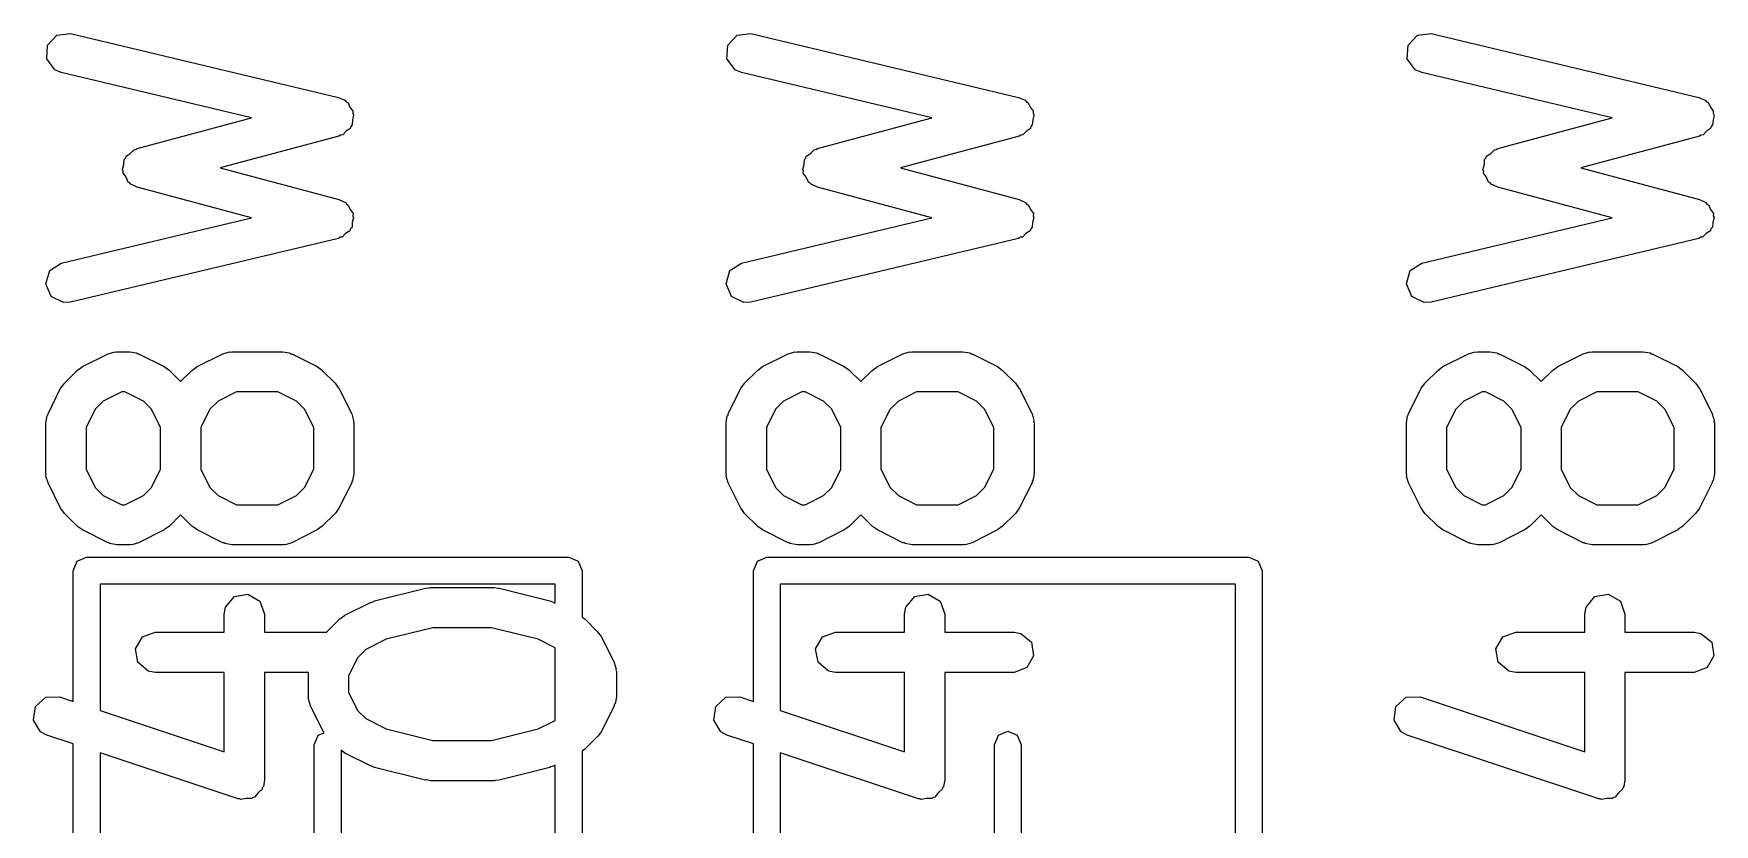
# Model space of a CAD drawing. Extents: x 43 to 269, y -130 to -26.
# Drawn here: x 163.75 to 170.02, y -85.53 to -82.57 of the extents above; entities that cross this region are included whole.
import ezdxf

# ---------------------------------------------------------------- set-up
doc = ezdxf.new("R2010")
doc.units = 0
doc.layers.add('BLACK', color=7, linetype='CONTINUOUS')

msp = doc.modelspace()

# ---------------------------------------------------------------- linework, layer by layer
at = {"layer": 'BLACK', "linetype": 'CONTINUOUS'}
for p, q in [((163.8, -82.6149), (163.835, -82.5776)), ((163.835, -82.5776), (163.886, -82.5717)), ((163.886, -82.5717), (164.886, -82.8098)), ((166.34, -82.6149), (166.375, -82.5776)), ((166.375, -82.5776), (166.426, -82.5717)), ((166.426, -82.5717), (167.426, -82.8098)), ((168.88, -82.6149), (168.915, -82.5776)), ((168.915, -82.5776), (168.966, -82.5717)), ((168.966, -82.5717), (169.966, -82.8098)), ((163.797, -82.6661), (163.8, -82.6149)), ((166.337, -82.6661), (166.34, -82.6149)), ((168.877, -82.6661), (168.88, -82.6149)), ((163.827, -82.7073), (163.797, -82.6661)), ((163.851, -82.7176), (163.827, -82.7073)), ((164.562, -82.8869), (163.851, -82.7176)), ((166.367, -82.7073), (166.337, -82.6661)), ((166.391, -82.7176), (166.367, -82.7073)), ((167.102, -82.8869), (166.391, -82.7176)), ((168.907, -82.7073), (168.877, -82.6661)), ((168.931, -82.7176), (168.907, -82.7073)), ((169.642, -82.8869), (168.931, -82.7176)), ((164.886, -82.8098), (164.91, -82.8201)), ((164.91, -82.8201), (164.915, -82.8265)), ((164.915, -82.8265), (164.922, -82.8298)), ((164.922, -82.8298), (164.929, -82.8465)), ((167.426, -82.8098), (167.45, -82.8201)), ((167.45, -82.8201), (167.455, -82.8265)), ((167.455, -82.8265), (167.462, -82.8298)), ((167.462, -82.8298), (167.469, -82.8465)), ((169.966, -82.8098), (169.99, -82.8201)), ((169.99, -82.8201), (169.995, -82.8265)), ((169.995, -82.8265), (170.002, -82.8298)), ((170.002, -82.8298), (170.009, -82.8465)), ((164.135, -83.0008), (164.562, -82.8869)), ((164.929, -82.8465), (164.94, -82.8613)), ((164.939, -82.8941), (164.937, -82.9125)), ((164.943, -82.8763), (164.939, -82.8941)), ((164.94, -82.8613), (164.94, -82.8692)), ((164.94, -82.8692), (164.943, -82.8763)), ((166.675, -83.0008), (167.102, -82.8869)), ((167.469, -82.8465), (167.48, -82.8613)), ((167.479, -82.8941), (167.477, -82.9125)), ((167.483, -82.8763), (167.479, -82.8941)), ((167.48, -82.8613), (167.48, -82.8692)), ((167.48, -82.8692), (167.483, -82.8763)), ((169.215, -83.0008), (169.642, -82.8869)), ((170.009, -82.8465), (170.02, -82.8613)), ((170.019, -82.8941), (170.017, -82.9125)), ((170.023, -82.8763), (170.019, -82.8941)), ((170.02, -82.8613), (170.02, -82.8692)), ((170.02, -82.8692), (170.023, -82.8763)), ((164.888, -82.9552), (164.445, -83.0732)), ((164.894, -82.9507), (164.888, -82.9552)), ((164.902, -82.9498), (164.894, -82.9507)), ((164.915, -82.9364), (164.902, -82.9498)), ((164.93, -82.9259), (164.915, -82.9364)), ((164.932, -82.9183), (164.93, -82.9259)), ((164.937, -82.9125), (164.932, -82.9183)), ((167.428, -82.9552), (166.985, -83.0732)), ((167.434, -82.9507), (167.428, -82.9552)), ((167.442, -82.9498), (167.434, -82.9507)), ((167.455, -82.9364), (167.442, -82.9498)), ((167.47, -82.9259), (167.455, -82.9364)), ((167.472, -82.9183), (167.47, -82.9259)), ((167.477, -82.9125), (167.472, -82.9183)), ((169.968, -82.9552), (169.525, -83.0732)), ((169.974, -82.9507), (169.968, -82.9552)), ((169.982, -82.9498), (169.974, -82.9507)), ((169.995, -82.9364), (169.982, -82.9498)), ((170.01, -82.9259), (169.995, -82.9364)), ((170.012, -82.9183), (170.01, -82.9259)), ((170.017, -82.9125), (170.012, -82.9183)), ((164.091, -83.0368), (164.093, -83.0301)), ((164.093, -83.0301), (164.109, -83.019)), ((164.109, -83.019), (164.123, -83.0053)), ((164.123, -83.0053), (164.129, -83.0047)), ((164.129, -83.0047), (164.135, -83.0008)), ((166.631, -83.0368), (166.633, -83.0301)), ((166.633, -83.0301), (166.649, -83.019)), ((166.649, -83.019), (166.663, -83.0053)), ((166.663, -83.0053), (166.669, -83.0047)), ((166.669, -83.0047), (166.675, -83.0008)), ((169.171, -83.0368), (169.173, -83.0301)), ((169.173, -83.0301), (169.189, -83.019)), ((169.189, -83.019), (169.203, -83.0053)), ((169.203, -83.0053), (169.209, -83.0047)), ((169.209, -83.0047), (169.215, -83.0008)), ((164.08, -83.0797), (164.085, -83.0609)), ((164.083, -83.0859), (164.08, -83.0797)), ((164.082, -83.0927), (164.083, -83.0859)), ((164.093, -83.1086), (164.082, -83.0927)), ((164.085, -83.0609), (164.086, -83.0416)), ((164.086, -83.0416), (164.091, -83.0368)), ((164.445, -83.0732), (164.888, -83.1912)), ((166.62, -83.0797), (166.625, -83.0609)), ((166.623, -83.0859), (166.62, -83.0797)), ((166.622, -83.0927), (166.623, -83.0859)), ((166.633, -83.1086), (166.622, -83.0927)), ((166.625, -83.0609), (166.626, -83.0416)), ((166.626, -83.0416), (166.631, -83.0368)), ((166.985, -83.0732), (167.428, -83.1912)), ((169.16, -83.0797), (169.165, -83.0609)), ((169.163, -83.0859), (169.16, -83.0797)), ((169.162, -83.0927), (169.163, -83.0859)), ((169.173, -83.1086), (169.162, -83.0927)), ((169.165, -83.0609), (169.166, -83.0416)), ((169.166, -83.0416), (169.171, -83.0368)), ((169.525, -83.0732), (169.968, -83.1912)), ((164.101, -83.1262), (164.093, -83.1086)), ((164.107, -83.1291), (164.101, -83.1262)), ((164.111, -83.1347), (164.107, -83.1291)), ((164.135, -83.1457), (164.111, -83.1347)), ((164.562, -83.2596), (164.135, -83.1457)), ((166.641, -83.1262), (166.633, -83.1086)), ((166.647, -83.1291), (166.641, -83.1262)), ((166.651, -83.1347), (166.647, -83.1291)), ((166.675, -83.1457), (166.651, -83.1347)), ((167.102, -83.2596), (166.675, -83.1457)), ((169.181, -83.1262), (169.173, -83.1086)), ((169.187, -83.1291), (169.181, -83.1262)), ((169.191, -83.1347), (169.187, -83.1291)), ((169.215, -83.1457), (169.191, -83.1347)), ((169.642, -83.2596), (169.215, -83.1457)), ((164.888, -83.1912), (164.912, -83.2022)), ((164.912, -83.2022), (164.916, -83.2087)), ((164.916, -83.2087), (164.923, -83.2122)), ((164.923, -83.2122), (164.93, -83.2291)), ((167.428, -83.1912), (167.452, -83.2022)), ((167.452, -83.2022), (167.456, -83.2087)), ((167.456, -83.2087), (167.463, -83.2122)), ((167.463, -83.2122), (167.47, -83.2291)), ((169.968, -83.1912), (169.992, -83.2022)), ((169.992, -83.2022), (169.996, -83.2087)), ((169.996, -83.2087), (170.003, -83.2122)), ((170.003, -83.2122), (170.01, -83.2291)), ((163.851, -83.4288), (164.562, -83.2596)), ((164.93, -83.2291), (164.941, -83.2442)), ((164.938, -83.2769), (164.937, -83.2953)), ((164.943, -83.2593), (164.938, -83.2769)), ((164.941, -83.2442), (164.94, -83.2521)), ((164.94, -83.2521), (164.943, -83.2593)), ((166.391, -83.4288), (167.102, -83.2596)), ((167.47, -83.2291), (167.481, -83.2442)), ((167.478, -83.2769), (167.477, -83.2953)), ((167.483, -83.2593), (167.478, -83.2769)), ((167.481, -83.2442), (167.48, -83.2521)), ((167.48, -83.2521), (167.483, -83.2593)), ((168.931, -83.4288), (169.642, -83.2596)), ((170.01, -83.2291), (170.021, -83.2442)), ((170.018, -83.2769), (170.017, -83.2953)), ((170.023, -83.2593), (170.018, -83.2769)), ((170.021, -83.2442), (170.02, -83.2521)), ((170.02, -83.2521), (170.023, -83.2593)), ((164.886, -83.3367), (163.886, -83.5748)), ((164.893, -83.3323), (164.886, -83.3367)), ((164.9, -83.3316), (164.893, -83.3323)), ((164.913, -83.3186), (164.9, -83.3316)), ((164.929, -83.3084), (164.913, -83.3186)), ((164.931, -83.3009), (164.929, -83.3084)), ((164.937, -83.2953), (164.931, -83.3009)), ((167.426, -83.3367), (166.426, -83.5748)), ((167.433, -83.3323), (167.426, -83.3367)), ((167.44, -83.3316), (167.433, -83.3323)), ((167.453, -83.3186), (167.44, -83.3316)), ((167.469, -83.3084), (167.453, -83.3186)), ((167.471, -83.3009), (167.469, -83.3084)), ((167.477, -83.2953), (167.471, -83.3009)), ((169.966, -83.3367), (168.966, -83.5748)), ((169.973, -83.3323), (169.966, -83.3367)), ((169.98, -83.3316), (169.973, -83.3323)), ((169.993, -83.3186), (169.98, -83.3316)), ((170.009, -83.3084), (169.993, -83.3186)), ((170.011, -83.3009), (170.009, -83.3084)), ((170.017, -83.2953), (170.011, -83.3009)), ((163.794, -83.5062), (163.808, -83.4571)), ((163.808, -83.4571), (163.851, -83.4288)), ((166.334, -83.5062), (166.348, -83.4571)), ((166.348, -83.4571), (166.391, -83.4288)), ((168.874, -83.5062), (168.888, -83.4571)), ((168.888, -83.4571), (168.931, -83.4288)), ((163.814, -83.5533), (163.794, -83.5062)), ((166.354, -83.5533), (166.334, -83.5062)), ((168.894, -83.5533), (168.874, -83.5062)), ((163.86, -83.5763), (163.814, -83.5533)), ((163.886, -83.5748), (163.86, -83.5763)), ((166.4, -83.5763), (166.354, -83.5533)), ((166.426, -83.5748), (166.4, -83.5763)), ((168.94, -83.5763), (168.894, -83.5533)), ((168.966, -83.5748), (168.94, -83.5763)), ((163.93, -83.8157), (164.026, -83.7681)), ((164.026, -83.7681), (164.051, -83.7606)), ((164.051, -83.7606), (164.055, -83.7617)), ((164.055, -83.7617), (164.059, -83.7601)), ((164.059, -83.7601), (164.107, -83.7601)), ((164.107, -83.7601), (164.132, -83.7647)), ((164.132, -83.7647), (164.136, -83.7675)), ((164.136, -83.7675), (164.14, -83.7681)), ((164.14, -83.7681), (164.235, -83.8157)), ((164.359, -83.8157), (164.454, -83.7681)), ((164.454, -83.7681), (164.479, -83.7606)), ((164.479, -83.7606), (164.483, -83.7617)), ((164.483, -83.7617), (164.488, -83.7601)), ((164.488, -83.7601), (164.678, -83.7601)), ((164.678, -83.7601), (164.704, -83.7647)), ((164.704, -83.7647), (164.707, -83.7675)), ((164.707, -83.7675), (164.712, -83.7681)), ((164.712, -83.7681), (164.807, -83.8157)), ((166.47, -83.8157), (166.566, -83.7681)), ((166.566, -83.7681), (166.591, -83.7606)), ((166.591, -83.7606), (166.595, -83.7617)), ((166.595, -83.7617), (166.599, -83.7601)), ((166.599, -83.7601), (166.647, -83.7601)), ((166.647, -83.7601), (166.672, -83.7647)), ((166.672, -83.7647), (166.676, -83.7675)), ((166.676, -83.7675), (166.68, -83.7681)), ((166.68, -83.7681), (166.775, -83.8157)), ((166.899, -83.8157), (166.994, -83.7681)), ((166.994, -83.7681), (167.019, -83.7606)), ((167.019, -83.7606), (167.023, -83.7617)), ((167.023, -83.7617), (167.028, -83.7601)), ((167.028, -83.7601), (167.218, -83.7601)), ((167.218, -83.7601), (167.244, -83.7647)), ((167.244, -83.7647), (167.247, -83.7675)), ((167.247, -83.7675), (167.252, -83.7681)), ((167.252, -83.7681), (167.347, -83.8157)), ((169.01, -83.8157), (169.106, -83.7681)), ((169.106, -83.7681), (169.131, -83.7606)), ((169.131, -83.7606), (169.135, -83.7617)), ((169.135, -83.7617), (169.139, -83.7601)), ((169.139, -83.7601), (169.187, -83.7601)), ((169.187, -83.7601), (169.212, -83.7647)), ((169.212, -83.7647), (169.216, -83.7675)), ((169.216, -83.7675), (169.22, -83.7681)), ((169.22, -83.7681), (169.315, -83.8157)), ((169.439, -83.8157), (169.534, -83.7681)), ((169.534, -83.7681), (169.559, -83.7606)), ((169.559, -83.7606), (169.563, -83.7617)), ((169.563, -83.7617), (169.568, -83.7601)), ((169.568, -83.7601), (169.758, -83.7601)), ((169.758, -83.7601), (169.784, -83.7647)), ((169.784, -83.7647), (169.787, -83.7675)), ((169.787, -83.7675), (169.792, -83.7681)), ((169.792, -83.7681), (169.887, -83.8157)), ((163.863, -83.8773), (163.911, -83.8297)), ((163.911, -83.8297), (163.929, -83.8169)), ((163.929, -83.8169), (163.93, -83.8157)), ((164.235, -83.8157), (164.254, -83.829)), ((164.254, -83.829), (164.255, -83.8297)), ((164.255, -83.8297), (164.297, -83.8719)), ((164.297, -83.8719), (164.339, -83.8297)), ((164.339, -83.8297), (164.358, -83.8169)), ((164.358, -83.8169), (164.359, -83.8157)), ((164.807, -83.8157), (164.825, -83.829)), ((164.825, -83.829), (164.826, -83.8297)), ((164.826, -83.8297), (164.874, -83.8773)), ((166.403, -83.8773), (166.451, -83.8297)), ((166.451, -83.8297), (166.469, -83.8169)), ((166.469, -83.8169), (166.47, -83.8157)), ((166.775, -83.8157), (166.794, -83.829)), ((166.794, -83.829), (166.795, -83.8297)), ((166.795, -83.8297), (166.837, -83.8719)), ((166.837, -83.8719), (166.879, -83.8297)), ((166.879, -83.8297), (166.898, -83.8169)), ((166.898, -83.8169), (166.899, -83.8157)), ((167.347, -83.8157), (167.365, -83.829)), ((167.365, -83.829), (167.366, -83.8297)), ((167.366, -83.8297), (167.414, -83.8773)), ((168.943, -83.8773), (168.991, -83.8297)), ((168.991, -83.8297), (169.009, -83.8169)), ((169.009, -83.8169), (169.01, -83.8157)), ((169.315, -83.8157), (169.334, -83.829)), ((169.334, -83.829), (169.335, -83.8297)), ((169.335, -83.8297), (169.377, -83.8719)), ((169.377, -83.8719), (169.419, -83.8297)), ((169.419, -83.8297), (169.438, -83.8169)), ((169.438, -83.8169), (169.439, -83.8157)), ((169.887, -83.8157), (169.905, -83.829)), ((169.905, -83.829), (169.906, -83.8297)), ((169.906, -83.8297), (169.954, -83.8773)), ((163.802, -83.9921), (163.849, -83.8968)), ((163.849, -83.8968), (163.863, -83.8788)), ((163.863, -83.8788), (163.863, -83.8773)), ((164.077, -83.9101), (164.008, -83.9444)), ((164.089, -83.9101), (164.077, -83.9101)), ((164.158, -83.9444), (164.089, -83.9101)), ((164.505, -83.9101), (164.437, -83.9444)), ((164.66, -83.9101), (164.505, -83.9101)), ((164.729, -83.9444), (164.66, -83.9101)), ((164.874, -83.8773), (164.887, -83.8957)), ((164.887, -83.8957), (164.888, -83.8968)), ((164.888, -83.8968), (164.936, -83.9921)), ((166.342, -83.9921), (166.389, -83.8968)), ((166.389, -83.8968), (166.403, -83.8788)), ((166.403, -83.8788), (166.403, -83.8773)), ((166.617, -83.9101), (166.548, -83.9444)), ((166.629, -83.9101), (166.617, -83.9101)), ((166.698, -83.9444), (166.629, -83.9101)), ((167.045, -83.9101), (166.977, -83.9444)), ((167.2, -83.9101), (167.045, -83.9101)), ((167.269, -83.9444), (167.2, -83.9101)), ((167.414, -83.8773), (167.427, -83.8957)), ((167.427, -83.8957), (167.428, -83.8968)), ((167.428, -83.8968), (167.476, -83.9921)), ((168.882, -83.9921), (168.929, -83.8968)), ((168.929, -83.8968), (168.943, -83.8788)), ((168.943, -83.8788), (168.943, -83.8773)), ((169.157, -83.9101), (169.088, -83.9444)), ((169.169, -83.9101), (169.157, -83.9101)), ((169.238, -83.9444), (169.169, -83.9101)), ((169.585, -83.9101), (169.517, -83.9444)), ((169.74, -83.9101), (169.585, -83.9101)), ((169.809, -83.9444), (169.74, -83.9101)), ((169.954, -83.8773), (169.967, -83.8957)), ((169.967, -83.8957), (169.968, -83.8968)), ((169.968, -83.8968), (170.016, -83.9921)), ((164.008, -83.9444), (163.978, -83.9748)), ((164.188, -83.9748), (164.158, -83.9444)), ((164.437, -83.9444), (164.406, -83.9748)), ((164.759, -83.9748), (164.729, -83.9444)), ((166.548, -83.9444), (166.518, -83.9748)), ((166.728, -83.9748), (166.698, -83.9444)), ((166.977, -83.9444), (166.946, -83.9748)), ((167.299, -83.9748), (167.269, -83.9444)), ((169.088, -83.9444), (169.058, -83.9748)), ((169.268, -83.9748), (169.238, -83.9444)), ((169.517, -83.9444), (169.486, -83.9748)), ((169.839, -83.9748), (169.809, -83.9444)), ((163.794, -84.0256), (163.798, -84)), ((163.794, -84.2161), (163.794, -84.0256)), ((163.798, -84), (163.801, -83.9965)), ((163.801, -83.9965), (163.802, -83.9921)), ((163.978, -83.9748), (163.944, -84.0433)), ((164.222, -84.0433), (164.188, -83.9748)), ((164.406, -83.9748), (164.372, -84.0433)), ((164.794, -84.0433), (164.759, -83.9748)), ((164.936, -83.9921), (164.943, -84.017)), ((164.943, -84.017), (164.942, -84.0214)), ((164.942, -84.0214), (164.944, -84.0256)), ((164.944, -84.0256), (164.944, -84.2161)), ((166.334, -84.0256), (166.338, -84)), ((166.334, -84.2161), (166.334, -84.0256)), ((166.338, -84), (166.341, -83.9965)), ((166.341, -83.9965), (166.342, -83.9921)), ((166.518, -83.9748), (166.484, -84.0433)), ((166.762, -84.0433), (166.728, -83.9748)), ((166.946, -83.9748), (166.912, -84.0433)), ((167.334, -84.0433), (167.299, -83.9748)), ((167.476, -83.9921), (167.483, -84.017)), ((167.483, -84.017), (167.482, -84.0214)), ((167.482, -84.0214), (167.484, -84.0256)), ((167.484, -84.0256), (167.484, -84.2161)), ((168.874, -84.0256), (168.878, -84)), ((168.874, -84.2161), (168.874, -84.0256)), ((168.878, -84), (168.881, -83.9965)), ((168.881, -83.9965), (168.882, -83.9921)), ((169.058, -83.9748), (169.024, -84.0433)), ((169.302, -84.0433), (169.268, -83.9748)), ((169.486, -83.9748), (169.452, -84.0433)), ((169.874, -84.0433), (169.839, -83.9748)), ((170.016, -83.9921), (170.023, -84.017)), ((170.023, -84.017), (170.022, -84.0214)), ((170.022, -84.0214), (170.024, -84.0256)), ((170.024, -84.0256), (170.024, -84.2161)), ((163.944, -84.0433), (163.944, -84.1984)), ((164.222, -84.1984), (164.222, -84.0433)), ((164.372, -84.0433), (164.372, -84.1984)), ((164.794, -84.1984), (164.794, -84.0433)), ((166.484, -84.0433), (166.484, -84.1984)), ((166.762, -84.1984), (166.762, -84.0433)), ((166.912, -84.0433), (166.912, -84.1984)), ((167.334, -84.1984), (167.334, -84.0433)), ((169.024, -84.0433), (169.024, -84.1984)), ((169.302, -84.1984), (169.302, -84.0433)), ((169.452, -84.0433), (169.452, -84.1984)), ((169.874, -84.1984), (169.874, -84.0433)), ((163.795, -84.2203), (163.794, -84.2161)), ((163.794, -84.2247), (163.795, -84.2203)), ((163.944, -84.1984), (163.978, -84.2669)), ((164.188, -84.2669), (164.222, -84.1984)), ((164.372, -84.1984), (164.406, -84.2669)), ((164.759, -84.2669), (164.794, -84.1984)), ((164.944, -84.2161), (164.939, -84.2417)), ((166.335, -84.2203), (166.334, -84.2161)), ((166.334, -84.2247), (166.335, -84.2203)), ((166.484, -84.1984), (166.518, -84.2669)), ((166.728, -84.2669), (166.762, -84.1984)), ((166.912, -84.1984), (166.946, -84.2669)), ((167.299, -84.2669), (167.334, -84.1984)), ((167.484, -84.2161), (167.479, -84.2417)), ((168.875, -84.2203), (168.874, -84.2161)), ((168.874, -84.2247), (168.875, -84.2203)), ((169.024, -84.1984), (169.058, -84.2669)), ((169.268, -84.2669), (169.302, -84.1984)), ((169.452, -84.1984), (169.486, -84.2669)), ((169.839, -84.2669), (169.874, -84.1984)), ((170.024, -84.2161), (170.019, -84.2417)), ((163.802, -84.2496), (163.794, -84.2247)), ((163.849, -84.3449), (163.802, -84.2496)), ((163.978, -84.2669), (164.008, -84.2973)), ((164.158, -84.2973), (164.188, -84.2669)), ((164.406, -84.2669), (164.437, -84.2973)), ((164.729, -84.2973), (164.759, -84.2669)), ((164.936, -84.2496), (164.888, -84.3449)), ((164.939, -84.2417), (164.936, -84.2452)), ((164.936, -84.2452), (164.936, -84.2496)), ((166.342, -84.2496), (166.334, -84.2247)), ((166.389, -84.3449), (166.342, -84.2496)), ((166.518, -84.2669), (166.548, -84.2973)), ((166.698, -84.2973), (166.728, -84.2669)), ((166.946, -84.2669), (166.977, -84.2973)), ((167.269, -84.2973), (167.299, -84.2669)), ((167.476, -84.2496), (167.428, -84.3449)), ((167.479, -84.2417), (167.476, -84.2452)), ((167.476, -84.2452), (167.476, -84.2496)), ((168.882, -84.2496), (168.874, -84.2247)), ((168.929, -84.3449), (168.882, -84.2496)), ((169.058, -84.2669), (169.088, -84.2973)), ((169.238, -84.2973), (169.268, -84.2669)), ((169.486, -84.2669), (169.517, -84.2973)), ((169.809, -84.2973), (169.839, -84.2669)), ((170.016, -84.2496), (169.968, -84.3449)), ((170.019, -84.2417), (170.016, -84.2452)), ((170.016, -84.2452), (170.016, -84.2496)), ((163.85, -84.346), (163.849, -84.3449)), ((163.863, -84.3644), (163.85, -84.346)), ((164.008, -84.2973), (164.077, -84.3316)), ((164.077, -84.3316), (164.089, -84.3316)), ((164.089, -84.3316), (164.158, -84.2973)), ((164.437, -84.2973), (164.505, -84.3316)), ((164.505, -84.3316), (164.66, -84.3316)), ((164.66, -84.3316), (164.729, -84.2973)), ((164.888, -84.3449), (164.875, -84.3629)), ((166.39, -84.346), (166.389, -84.3449)), ((166.403, -84.3644), (166.39, -84.346)), ((166.548, -84.2973), (166.617, -84.3316)), ((166.617, -84.3316), (166.629, -84.3316)), ((166.629, -84.3316), (166.698, -84.2973)), ((166.977, -84.2973), (167.045, -84.3316)), ((167.045, -84.3316), (167.2, -84.3316)), ((167.2, -84.3316), (167.269, -84.2973)), ((167.428, -84.3449), (167.415, -84.3629)), ((168.93, -84.346), (168.929, -84.3449)), ((168.943, -84.3644), (168.93, -84.346)), ((169.088, -84.2973), (169.157, -84.3316)), ((169.157, -84.3316), (169.169, -84.3316)), ((169.169, -84.3316), (169.238, -84.2973)), ((169.517, -84.2973), (169.585, -84.3316)), ((169.585, -84.3316), (169.74, -84.3316)), ((169.74, -84.3316), (169.809, -84.2973)), ((169.968, -84.3449), (169.955, -84.3629)), ((163.911, -84.412), (163.863, -84.3644)), ((163.912, -84.4127), (163.911, -84.412)), ((164.255, -84.412), (164.237, -84.4248)), ((164.297, -84.3698), (164.255, -84.412)), ((164.339, -84.412), (164.297, -84.3698)), ((164.341, -84.4127), (164.339, -84.412)), ((164.826, -84.412), (164.808, -84.4248)), ((164.874, -84.3644), (164.826, -84.412)), ((164.875, -84.3629), (164.874, -84.3644)), ((166.451, -84.412), (166.403, -84.3644)), ((166.452, -84.4127), (166.451, -84.412)), ((166.795, -84.412), (166.777, -84.4248)), ((166.837, -84.3698), (166.795, -84.412)), ((166.879, -84.412), (166.837, -84.3698)), ((166.881, -84.4127), (166.879, -84.412)), ((167.366, -84.412), (167.348, -84.4248)), ((167.414, -84.3644), (167.366, -84.412)), ((167.415, -84.3629), (167.414, -84.3644)), ((168.991, -84.412), (168.943, -84.3644)), ((168.992, -84.4127), (168.991, -84.412)), ((169.335, -84.412), (169.317, -84.4248)), ((169.377, -84.3698), (169.335, -84.412)), ((169.419, -84.412), (169.377, -84.3698)), ((169.421, -84.4127), (169.419, -84.412)), ((169.906, -84.412), (169.888, -84.4248)), ((169.954, -84.3644), (169.906, -84.412)), ((169.955, -84.3629), (169.954, -84.3644)), ((163.93, -84.426), (163.912, -84.4127)), ((164.026, -84.4737), (163.93, -84.426)), ((164.03, -84.4742), (164.026, -84.4737)), ((164.033, -84.477), (164.03, -84.4742)), ((164.14, -84.4737), (164.115, -84.4811)), ((164.235, -84.426), (164.14, -84.4737)), ((164.237, -84.4248), (164.235, -84.426)), ((164.359, -84.426), (164.341, -84.4127)), ((164.454, -84.4737), (164.359, -84.426)), ((164.459, -84.4742), (164.454, -84.4737)), ((164.462, -84.477), (164.459, -84.4742)), ((164.712, -84.4737), (164.687, -84.4811)), ((164.807, -84.426), (164.712, -84.4737)), ((164.808, -84.4248), (164.807, -84.426)), ((166.47, -84.426), (166.452, -84.4127)), ((166.566, -84.4737), (166.47, -84.426)), ((166.57, -84.4742), (166.566, -84.4737)), ((166.573, -84.477), (166.57, -84.4742)), ((166.68, -84.4737), (166.655, -84.4811)), ((166.775, -84.426), (166.68, -84.4737)), ((166.777, -84.4248), (166.775, -84.426)), ((166.899, -84.426), (166.881, -84.4127)), ((166.994, -84.4737), (166.899, -84.426)), ((166.999, -84.4742), (166.994, -84.4737)), ((167.002, -84.477), (166.999, -84.4742)), ((167.252, -84.4737), (167.227, -84.4811)), ((167.347, -84.426), (167.252, -84.4737)), ((167.348, -84.4248), (167.347, -84.426)), ((169.01, -84.426), (168.992, -84.4127)), ((169.106, -84.4737), (169.01, -84.426)), ((169.11, -84.4742), (169.106, -84.4737)), ((169.113, -84.477), (169.11, -84.4742)), ((169.22, -84.4737), (169.195, -84.4811)), ((169.315, -84.426), (169.22, -84.4737)), ((169.317, -84.4248), (169.315, -84.426)), ((169.439, -84.426), (169.421, -84.4127)), ((169.534, -84.4737), (169.439, -84.426)), ((169.539, -84.4742), (169.534, -84.4737)), ((169.542, -84.477), (169.539, -84.4742)), ((169.792, -84.4737), (169.767, -84.4811)), ((169.887, -84.426), (169.792, -84.4737)), ((169.888, -84.4248), (169.887, -84.426)), ((163.911, -84.5426), (163.946, -84.528)), ((163.946, -84.528), (165.746, -84.528)), ((164.059, -84.4816), (164.033, -84.477)), ((164.107, -84.4816), (164.059, -84.4816)), ((164.111, -84.48), (164.107, -84.4816)), ((164.115, -84.4811), (164.111, -84.48)), ((164.488, -84.4816), (164.462, -84.477)), ((164.678, -84.4816), (164.488, -84.4816)), ((164.682, -84.48), (164.678, -84.4816)), ((164.687, -84.4811), (164.682, -84.48)), ((165.746, -84.528), (165.781, -84.5426)), ((166.451, -84.5426), (166.486, -84.528)), ((166.486, -84.528), (168.286, -84.528)), ((166.599, -84.4816), (166.573, -84.477)), ((166.647, -84.4816), (166.599, -84.4816)), ((166.651, -84.48), (166.647, -84.4816)), ((166.655, -84.4811), (166.651, -84.48)), ((167.028, -84.4816), (167.002, -84.477)), ((167.218, -84.4816), (167.028, -84.4816)), ((167.222, -84.48), (167.218, -84.4816)), ((167.227, -84.4811), (167.222, -84.48)), ((168.286, -84.528), (168.321, -84.5426)), ((169.139, -84.4816), (169.113, -84.477)), ((169.187, -84.4816), (169.139, -84.4816)), ((169.191, -84.48), (169.187, -84.4816)), ((169.195, -84.4811), (169.191, -84.48)), ((169.568, -84.4816), (169.542, -84.477)), ((169.758, -84.4816), (169.568, -84.4816)), ((169.762, -84.48), (169.758, -84.4816)), ((169.767, -84.4811), (169.762, -84.48)), ((163.896, -84.578), (163.911, -84.5426)), ((163.896, -85.0668), (163.896, -84.578)), ((165.781, -84.5426), (165.796, -84.578)), ((165.796, -84.578), (165.796, -84.751)), ((166.436, -84.578), (166.451, -84.5426)), ((166.436, -85.0668), (166.436, -84.578)), ((168.321, -84.5426), (168.336, -84.578)), ((168.336, -84.578), (168.336, -87.378)), ((163.996, -84.628), (163.996, -85.1001)), ((165.696, -84.628), (163.996, -84.628)), ((165.021, -84.691), (165.211, -84.6433)), ((165.211, -84.6433), (165.226, -84.6423)), ((165.226, -84.6423), (165.23, -84.6411)), ((165.23, -84.6411), (165.468, -84.6411)), ((165.468, -84.6411), (165.482, -84.6437)), ((165.482, -84.6437), (165.486, -84.6433)), ((165.486, -84.6433), (165.676, -84.691)), ((165.696, -84.6988), (165.696, -84.628)), ((166.536, -84.628), (166.536, -85.1001)), ((168.236, -84.628), (166.536, -84.628)), ((168.236, -87.328), (168.236, -84.628)), ((164.46, -84.7399), (164.465, -84.7143)), ((164.465, -84.7143), (164.498, -84.675)), ((164.498, -84.675), (164.548, -84.666)), ((164.548, -84.666), (164.593, -84.6917)), ((164.593, -84.6917), (164.61, -84.7399)), ((164.91, -84.7443), (165.006, -84.6966)), ((165.006, -84.6966), (165.018, -84.6929)), ((165.018, -84.6929), (165.021, -84.691)), ((165.676, -84.691), (165.688, -84.6962)), ((165.688, -84.6962), (165.692, -84.6966)), ((165.692, -84.6966), (165.696, -84.6988)), ((167, -84.7399), (167.005, -84.7143)), ((167.005, -84.7143), (167.038, -84.675)), ((167.038, -84.675), (167.088, -84.666)), ((167.088, -84.666), (167.133, -84.6917)), ((167.133, -84.6917), (167.15, -84.7399)), ((169.54, -84.7399), (169.545, -84.7143)), ((169.545, -84.7143), (169.578, -84.675)), ((169.578, -84.675), (169.628, -84.666)), ((169.628, -84.666), (169.673, -84.6917)), ((169.673, -84.6917), (169.69, -84.7399)), ((164.46, -84.8078), (164.46, -84.7399)), ((164.61, -84.7399), (164.61, -84.8078)), ((164.843, -84.8059), (164.891, -84.7583)), ((164.891, -84.7583), (164.909, -84.7454)), ((164.909, -84.7454), (164.91, -84.7443)), ((165.796, -84.751), (165.805, -84.7576)), ((165.805, -84.7576), (165.806, -84.7583)), ((165.806, -84.7583), (165.854, -84.8059)), ((167, -84.8078), (167, -84.7399)), ((167.15, -84.7399), (167.15, -84.8078)), ((169.54, -84.8078), (169.54, -84.7399)), ((169.69, -84.7399), (169.69, -84.8078)), ((164.128, -84.8697), (164.154, -84.8253)), ((164.154, -84.8253), (164.202, -84.8078)), ((164.202, -84.8078), (164.46, -84.8078)), ((164.61, -84.8078), (164.842, -84.8078)), ((164.842, -84.8078), (164.843, -84.8074)), ((164.843, -84.8074), (164.843, -84.8059)), ((165.065, -84.8345), (164.988, -84.873)), ((165.239, -84.7911), (165.065, -84.8345)), ((165.458, -84.7911), (165.239, -84.7911)), ((165.632, -84.8345), (165.458, -84.7911)), ((165.696, -84.8665), (165.632, -84.8345)), ((165.854, -84.8059), (165.867, -84.8243)), ((165.867, -84.8243), (165.868, -84.8254)), ((165.868, -84.8254), (165.916, -84.9206)), ((166.668, -84.8697), (166.694, -84.8253)), ((166.694, -84.8253), (166.742, -84.8078)), ((166.742, -84.8078), (167, -84.8078)), ((167.15, -84.8078), (167.409, -84.8078)), ((167.409, -84.8078), (167.434, -84.8123)), ((167.434, -84.8123), (167.474, -84.8453)), ((167.474, -84.8453), (167.482, -84.8958)), ((169.208, -84.8697), (169.234, -84.8253)), ((169.234, -84.8253), (169.282, -84.8078)), ((169.282, -84.8078), (169.54, -84.8078)), ((169.69, -84.8078), (169.949, -84.8078)), ((169.949, -84.8078), (169.974, -84.8123)), ((169.974, -84.8123), (170.014, -84.8453)), ((170.014, -84.8453), (170.022, -84.8958)), ((164.137, -84.9203), (164.128, -84.8697)), ((164.958, -84.9034), (164.924, -84.9719)), ((164.988, -84.873), (164.958, -84.9034)), ((165.696, -85.1371), (165.696, -84.8665)), ((166.677, -84.9203), (166.668, -84.8697)), ((167.482, -84.8958), (167.457, -84.9402)), ((169.217, -84.9203), (169.208, -84.8697)), ((170.022, -84.8958), (169.997, -84.9402)), ((164.176, -84.9532), (164.137, -84.9203)), ((164.202, -84.9578), (164.176, -84.9532)), ((164.46, -84.9578), (164.202, -84.9578)), ((164.46, -85.2549), (164.46, -84.9578)), ((164.61, -84.9578), (164.61, -85.359)), ((164.774, -84.9578), (164.61, -84.9578)), ((164.774, -85.0494), (164.774, -84.9578)), ((164.924, -84.9719), (164.924, -85.0317)), ((165.916, -84.9206), (165.923, -84.9456)), ((165.923, -84.9456), (165.922, -84.95)), ((165.922, -84.95), (165.924, -84.9542)), ((165.924, -84.9542), (165.924, -85.0494)), ((166.716, -84.9532), (166.677, -84.9203)), ((166.742, -84.9578), (166.716, -84.9532)), ((167, -84.9578), (166.742, -84.9578)), ((167, -85.2549), (167, -84.9578)), ((167.409, -84.9578), (167.15, -84.9578)), ((167.15, -84.9578), (167.15, -85.359)), ((167.457, -84.9402), (167.409, -84.9578)), ((169.256, -84.9532), (169.217, -84.9203)), ((169.282, -84.9578), (169.256, -84.9532)), ((169.54, -84.9578), (169.282, -84.9578)), ((169.54, -85.2549), (169.54, -84.9578)), ((169.949, -84.9578), (169.69, -84.9578)), ((169.69, -84.9578), (169.69, -85.359)), ((169.997, -84.9402), (169.949, -84.9578)), ((164.924, -85.0317), (164.958, -85.1002)), ((163.748, -85.1359), (163.755, -85.0851)), ((163.755, -85.0851), (163.793, -85.0511)), ((163.793, -85.0511), (163.845, -85.0497)), ((163.845, -85.0497), (163.896, -85.0668)), ((163.996, -85.1001), (164.46, -85.2549)), ((164.775, -85.0536), (164.774, -85.0494)), ((164.774, -85.058), (164.775, -85.0536)), ((164.782, -85.083), (164.774, -85.058)), ((164.829, -85.1782), (164.782, -85.083)), ((164.958, -85.1002), (164.988, -85.1306)), ((165.916, -85.083), (165.868, -85.1782)), ((165.919, -85.0751), (165.916, -85.0785)), ((165.916, -85.0785), (165.916, -85.083)), ((165.924, -85.0494), (165.919, -85.0751)), ((166.288, -85.1359), (166.295, -85.0851)), ((166.295, -85.0851), (166.333, -85.0511)), ((166.333, -85.0511), (166.385, -85.0497)), ((166.385, -85.0497), (166.436, -85.0668)), ((166.536, -85.1001), (167, -85.2549)), ((168.828, -85.1359), (168.835, -85.0851)), ((168.835, -85.0851), (168.873, -85.0511)), ((168.873, -85.0511), (168.925, -85.0497)), ((168.925, -85.0497), (169.54, -85.2549)), ((163.774, -85.1796), (163.748, -85.1359)), ((164.988, -85.1306), (165.065, -85.1691)), ((165.632, -85.1691), (165.696, -85.1371)), ((166.314, -85.1796), (166.288, -85.1359)), ((168.854, -85.1796), (168.828, -85.1359)), ((163.797, -85.192), (163.774, -85.1796)), ((163.896, -85.2249), (163.797, -85.192)), ((163.896, -86.0192), (163.896, -85.2249)), ((164.796, -85.228), (164.811, -85.1926)), ((164.796, -85.678), (164.796, -85.228)), ((164.811, -85.1926), (164.833, -85.1833)), ((164.83, -85.1793), (164.829, -85.1782)), ((164.833, -85.1833), (164.83, -85.1793)), ((165.065, -85.1691), (165.239, -85.2125)), ((165.239, -85.2125), (165.458, -85.2125)), ((165.458, -85.2125), (165.632, -85.1691)), ((165.854, -85.1977), (165.806, -85.2453)), ((165.855, -85.1962), (165.854, -85.1977)), ((165.868, -85.1782), (165.855, -85.1962)), ((166.337, -85.192), (166.314, -85.1796)), ((166.436, -85.2249), (166.337, -85.192)), ((166.436, -86.0192), (166.436, -85.2249)), ((167.336, -85.228), (167.351, -85.1926)), ((167.336, -85.678), (167.336, -85.228)), ((167.351, -85.1926), (167.386, -85.178)), ((167.386, -85.178), (167.421, -85.1926)), ((167.421, -85.1926), (167.436, -85.228)), ((167.436, -85.228), (167.436, -85.678)), ((168.877, -85.192), (168.854, -85.1796)), ((169.592, -85.4301), (168.877, -85.192)), ((164.512, -85.4301), (163.996, -85.2582)), ((163.996, -85.2582), (163.996, -86.0525)), ((164.91, -85.2594), (164.896, -85.2487)), ((164.896, -85.2487), (164.896, -85.6594)), ((165.006, -85.307), (164.91, -85.2594)), ((165.806, -85.2453), (165.796, -85.2526)), ((165.796, -85.2526), (165.796, -85.6215)), ((167.052, -85.4301), (166.536, -85.2582)), ((166.536, -85.2582), (166.536, -86.0525)), ((165.009, -85.3074), (165.006, -85.307)), ((165.021, -85.3127), (165.009, -85.3074)), ((165.211, -85.3603), (165.021, -85.3127)), ((165.676, -85.3127), (165.486, -85.3603)), ((165.679, -85.3107), (165.676, -85.3127)), ((165.692, -85.307), (165.679, -85.3107)), ((165.696, -85.3048), (165.692, -85.307)), ((165.696, -86.0288), (165.696, -85.3048)), ((164.586, -85.4082), (164.573, -85.4239)), ((164.601, -85.3947), (164.586, -85.4082)), ((164.602, -85.389), (164.601, -85.3947)), ((164.606, -85.3846), (164.602, -85.389)), ((164.61, -85.359), (164.606, -85.3846)), ((165.215, -85.3599), (165.211, -85.3603)), ((165.23, -85.3625), (165.215, -85.3599)), ((165.468, -85.3625), (165.23, -85.3625)), ((165.471, -85.3613), (165.468, -85.3625)), ((165.486, -85.3603), (165.471, -85.3613)), ((167.126, -85.4082), (167.113, -85.4239)), ((167.141, -85.3947), (167.126, -85.4082)), ((167.142, -85.389), (167.141, -85.3947)), ((167.146, -85.3846), (167.142, -85.389)), ((167.15, -85.359), (167.146, -85.3846)), ((169.666, -85.4082), (169.653, -85.4239)), ((169.681, -85.3947), (169.666, -85.4082)), ((169.682, -85.389), (169.681, -85.3947)), ((169.686, -85.3846), (169.682, -85.389)), ((169.69, -85.359), (169.686, -85.3846)), ((164.517, -85.4299), (164.512, -85.4301)), ((164.522, -85.4328), (164.517, -85.4299)), ((164.542, -85.4293), (164.522, -85.4328)), ((164.563, -85.4287), (164.542, -85.4293)), ((164.567, -85.4249), (164.563, -85.4287)), ((164.573, -85.4239), (164.567, -85.4249)), ((167.057, -85.4299), (167.052, -85.4301)), ((167.062, -85.4328), (167.057, -85.4299)), ((167.082, -85.4293), (167.062, -85.4328)), ((167.103, -85.4287), (167.082, -85.4293)), ((167.107, -85.4249), (167.103, -85.4287)), ((167.113, -85.4239), (167.107, -85.4249)), ((169.597, -85.4299), (169.592, -85.4301)), ((169.602, -85.4328), (169.597, -85.4299)), ((169.622, -85.4293), (169.602, -85.4328)), ((169.643, -85.4287), (169.622, -85.4293)), ((169.647, -85.4249), (169.643, -85.4287)), ((169.653, -85.4239), (169.647, -85.4249))]:
    msp.add_line(p, q, dxfattribs=at)

doc.saveas('drawing.dxf')
